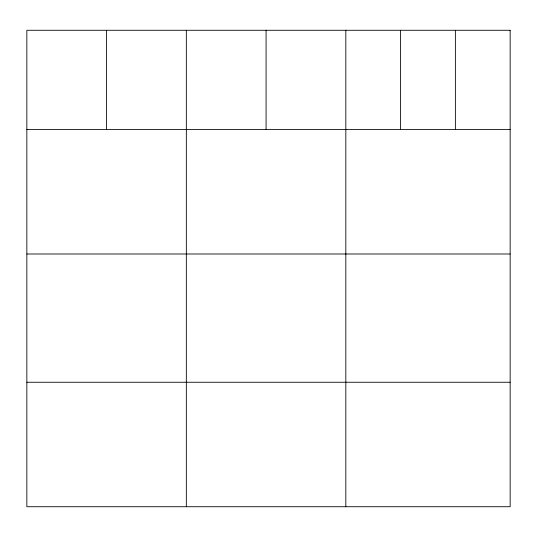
<?xml version="1.0" encoding="UTF-8"?>
<svg xmlns="http://www.w3.org/2000/svg" width="537" height="537" viewBox="0 0 537 537"><rect width="100%" height="100%" fill="white"/><g stroke="black" fill="none" stroke-linecap="round" stroke-linejoin="round"><path stroke-width="0.81" d="M26.85 129.518L510.15 129.518M26.85 253.994L510.15 253.994M26.85 382.25L510.15 382.25M455.376 30.273L455.376 129.518M400.602 30.273L400.602 129.518M345.828 30.273L345.828 506.727M266.084 30.273L266.084 129.518M186.339 30.273L186.339 506.727M106.595 30.273L106.595 129.518M510.15 30.273L26.85 30.273L26.85 506.727L510.15 506.727L510.15 30.273"/></g></svg>
